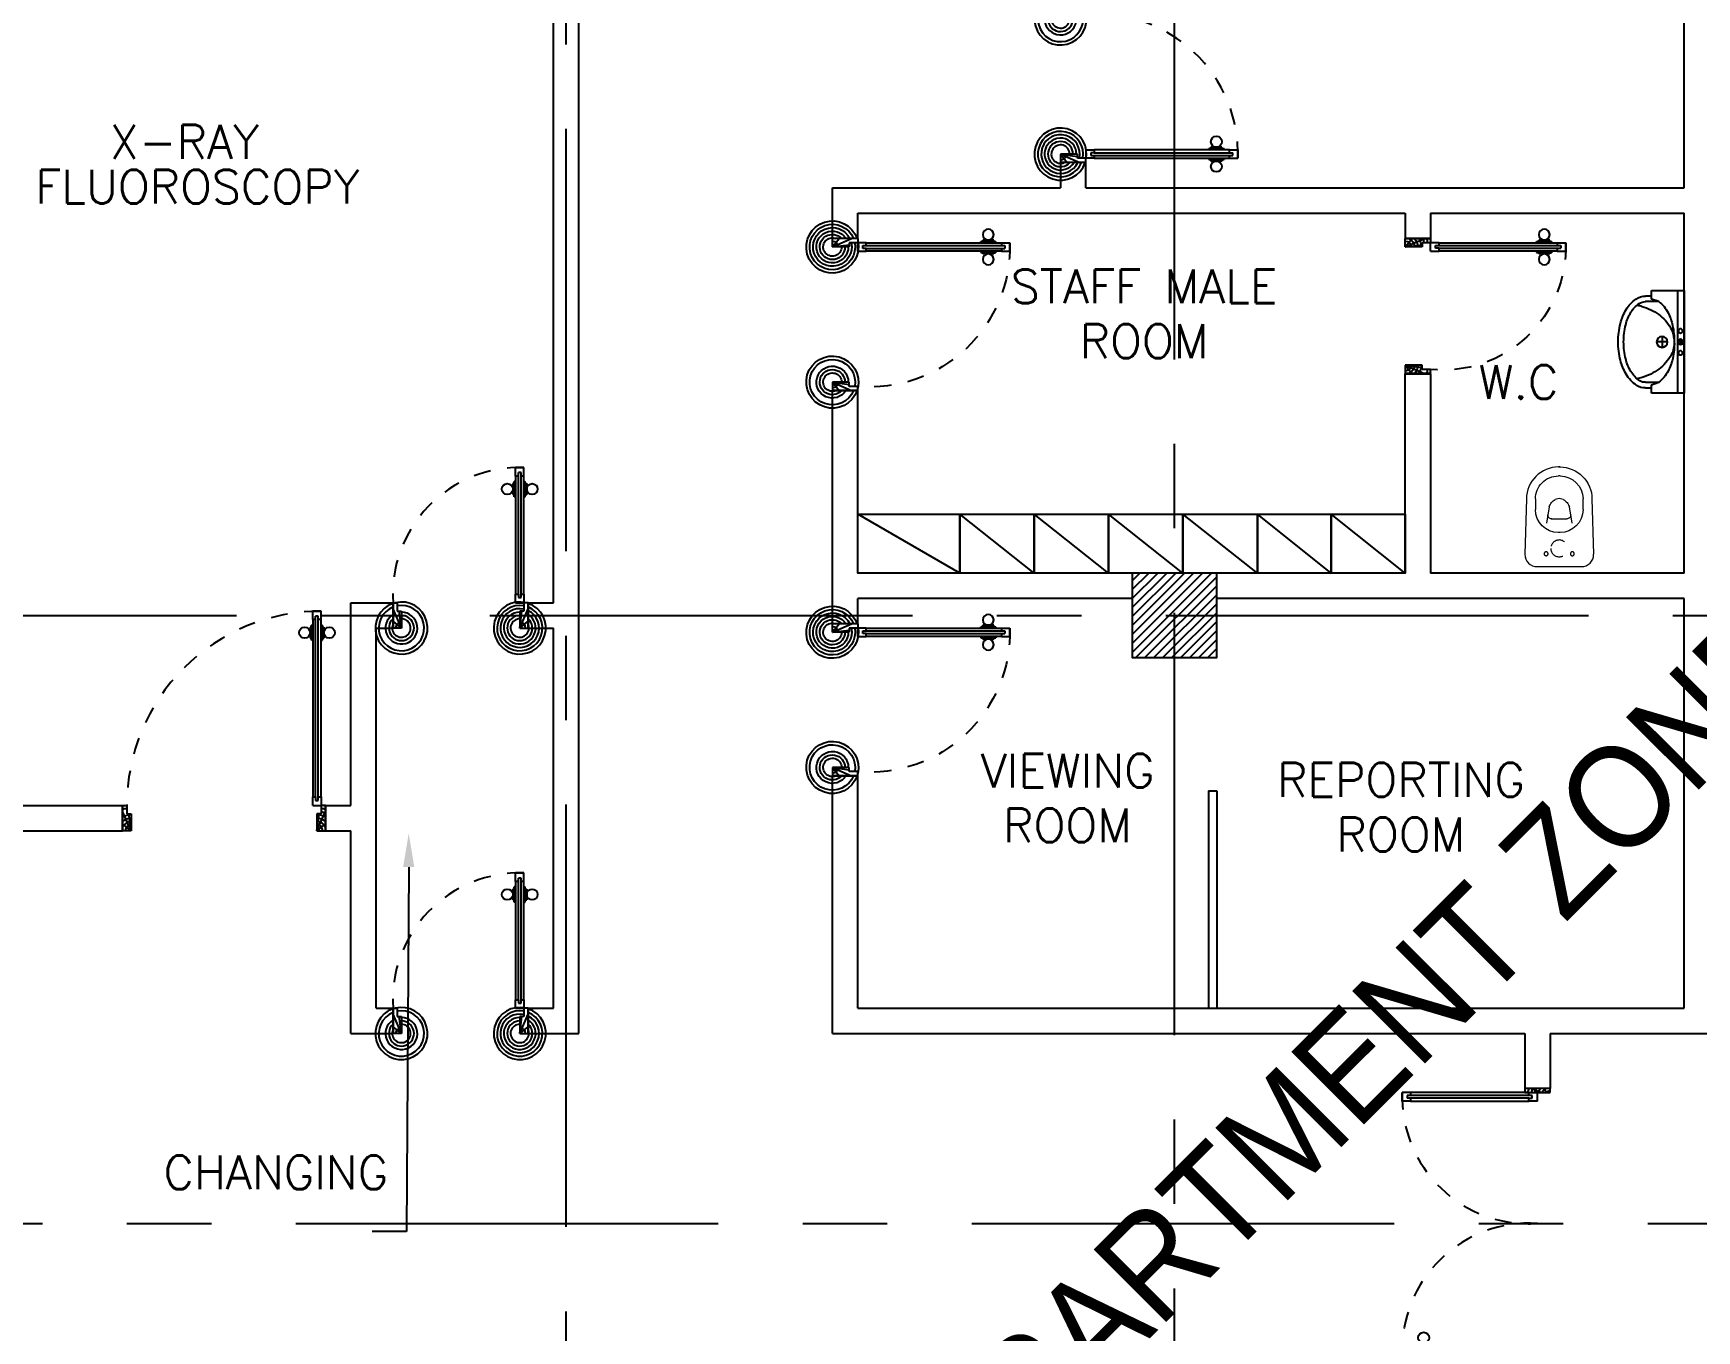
# Model space of a CAD drawing. Extents: x 417819.9 to 417911.9, y 43448 to 43539.2.
# Drawn here: x 417849.9 to 417859.75, y 43514.26 to 43521.94 of the extents above; entities that cross this region are included whole.
import ezdxf
from ezdxf.enums import TextEntityAlignment as Align

# ---------------------------------------------------------------- set-up
doc = ezdxf.new("R2010")
doc.units = 0
doc.header["$MEASUREMENT"] = 0
for name, pattern in [('CENTERX2', [4, 2.5, -0.5, 0.5, -0.5]), ('HIDDEN', [0.375, 0.25, -0.125]), ('HIDDEN2', [0.1875, 0.125, -0.0625])]:
    doc.linetypes.add(name, pattern=pattern)
doc.layers.get('0').update_dxf_attribs({"linetype": 'CONTINUOUS'})
for name, color, linetype in [('AXES', 11, 'CENTERX2'), ('COL', 2, 'CONTINUOUS'), ('DOOR', 4, 'CONTINUOUS'), ('DOOR-DIM', 3, 'CONTINUOUS'), ('E-PANELBX', 3, 'CONTINUOUS'), ('FIX', 3, 'CONTINUOUS'), ('HAT', 8, 'CONTINUOUS'), ('PART', 9, 'CONTINUOUS'), ('RM-IND', 5, 'CONTINUOUS'), ('RM-NAME', 2, 'CONTINUOUS'), ('SUNI-FUR', 3, 'CONTINUOUS'), ('TXT1', 2, 'CONTINUOUS'), ('WALL', 2, 'CONTINUOUS')]:
    doc.layers.add(name, color=color, linetype=linetype)
doc.layers.get('DOOR-DIM').off()
doc.styles.add('ROMANS', font='ROMANS.shx', dxfattribs={"width": 0.6})
doc.styles.add('TTXT', font='swisse.ttf', dxfattribs={"width": 0.6})

# ---------------------------------------------------------------- blocks, each defined once
blk = doc.blocks.new('*X792')
at = {"color": 0}
for p, q in [((49339.2, 62332.3), (49807.9, 62801)), ((49339.2, 62385.3), (49754.9, 62801)), ((49339.2, 62438.4), (49701.8, 62801)), ((49339.2, 62491.4), (49648.8, 62801)), ((49339.2, 62544.4), (49595.8, 62801)), ((49339.2, 62597.5), (49542.7, 62801)), ((49339.2, 62650.5), (49489.7, 62801)), ((49339.2, 62703.5), (49436.7, 62801)), ((49339.2, 62756.6), (49383.6, 62801)), ((49360.9, 62301), (49839.2, 62779.3)), ((49414, 62301), (49839.2, 62726.2)), ((49467, 62301), (49839.2, 62673.2)), ((49520, 62301), (49839.2, 62620.2)), ((49573.1, 62301), (49839.2, 62567.1)), ((49626.1, 62301), (49839.2, 62514.1)), ((49679.1, 62301), (49839.2, 62461.1)), ((49732.2, 62301), (49839.2, 62408)), ((49785.2, 62301), (49839.2, 62355))]:
    blk.add_line(p, q, dxfattribs=at)
blk = doc.blocks.new('COL50')
at = {"layer": 'COL'}
blk.add_lwpolyline([(-250, 250), (-250, -250), (250, -250), (250, 250)], close=True, dxfattribs=at)
blk = doc.blocks.new('A$C09EF76E8')
at = {"layer": 'DOOR', "color": 0, "linetype": 'ByBlock'}
for p, q in [((776.6, 950), (726.6, 950)), ((726.6, 950), (776.6, 950)), ((726.6, 900), (726.6, 950)), ((743.6, 900), (726.6, 900)), ((759.6, 920), (743.6, 920)), ((743.6, 900), (743.6, 920)), ((759.6, 900), (759.6, 920)), ((776.6, 900), (759.6, 900)), ((776.6, 900), (776.6, 950)), ((719.4, 855), (710.4, 855)), ((710.4, 855), (710.4, 790.2)), ((719.4, 790.2), (710.4, 790.2)), ((726.6, 867.6), (719.4, 867.6)), ((719.4, 777.6), (719.4, 867.6)), ((719.4, 855), (719.4, 790.2)), ((776.6, 867.6), (783.8, 867.6)), ((783.8, 777.6), (783.8, 867.6)), ((783.8, 855), (792.8, 855)), ((783.8, 855), (783.8, 790.2)), ((783.8, 790.2), (792.8, 790.2)), ((792.8, 855), (792.8, 790.2)), ((726.6, 777.6), (719.4, 777.6)), ((776.6, 777.6), (783.8, 777.6)), ((726.6, 150), (726.6, 200)), ((726.6, 200), (743.6, 200)), ((743.6, 200), (743.6, 180)), ((759.6, 180), (759.6, 200)), ((759.6, 200), (776.6, 200)), ((776.6, 200), (776.6, 150)), ((1.6, 0), (1.6, 150)), ((1.6, 150), (26.6, 150)), ((1.6, 150), (1.6, 0)), ((26.6, 150), (26.6, 100)), ((26.6, 100), (51.6, 100)), ((51.6, 100), (51.6, 0)), ((726.6, 150), (776.6, 150)), ((743.6, 180), (759.6, 180)), ((776.6, 100), (751.6, 100)), ((751.6, 100), (751.6, 0)), ((776.6, 150), (776.6, 100)), ((801.6, 150), (776.6, 150)), ((801.6, 150), (801.6, 0)), ((51.6, 0), (1.6, 0)), ((751.6, 0), (801.6, 0))]:
    blk.add_line(p, q, dxfattribs=at)
at = {"layer": 'DOOR', "linetype": 'ByBlock'}
for p, q in [((726.6, 900), (726.6, 200)), ((743.6, 200), (743.6, 900)), ((759.6, 200), (759.6, 900)), ((776.6, 200), (776.6, 900)), ((801.6, 0), (801.6, 150))]:
    blk.add_line(p, q, dxfattribs=at)
at = {"layer": 'DOOR', "color": 9, "linetype": 'ByBlock'}
for p, q in [((51.6, 0), (1.6, 113.7)), ((51.6, 0), (38.2, 100)), ((751.6, 0), (801.6, 113.7)), ((751.6, 0), (764.9, 100)), ((51.6, 0), (1.6, 40.1)), ((751.6, 0), (801.6, 40.1))]:
    blk.add_line(p, q, dxfattribs=at)
at = {"layer": 'DOOR', "color": 0, "linetype": 'ByBlock'}
for centre in [(678.1, 822.6), (825.1, 822.6)]:
    blk.add_circle(centre, 32.4, dxfattribs=at)
at = {"layer": 'DOOR', "linetype": 'HIDDEN', "ltscale": 0.5}
blk.add_arc((751.6, 198.8), 751.6, 88.09382, 183.72494, dxfattribs=at)
at = {"layer": 'DOOR', "color": 9, "linetype": 'ByBlock'}
for centre, radius, start, end in [((51.6, 0), 154.4, 103.71423, 108.89471), ((51.6, 0), 134.4, 100.71998, 111.84015), ((751.6, 0), 134.4, 68.15985, 79.28002), ((751.6, 0), 114.4, 64.08384, 77.37743), ((751.6, 0), 154.4, 71.10529, 76.28577), ((51.6, 0), 94.4, 90, 121.98181), ((51.6, 0), 74.4, 90, 132.22357), ((51.6, 0), 54.4, 90, 156.79262), ((51.6, 0), 34.4, 90, 180), ((51.6, 0), 14.4, 90, 180), ((751.6, 0), 94.4, 58.01819, 90), ((751.6, 0), 74.4, 47.77643, 90), ((751.6, 0), 54.4, 23.20738, 90), ((751.6, 0), 34.4, 0, 90), ((751.6, 0), 14.4, 0, 90)]:
    blk.add_arc(centre, radius, start, end, dxfattribs=at)
blk = doc.blocks.new('DOOR100')
at = {"layer": 'DOOR', "color": 7, "linetype": 'ByBlock'}
for p, q in [((-75, 1250), (-75, 1300)), ((-75, 1300), (-25, 1300)), ((-25, 1300), (-75, 1300)), ((-25, 1250), (-25, 1300)), ((-91.2, 1205), (-91.2, 1140.2)), ((-82.2, 1205), (-91.2, 1205)), ((-82.2, 1127.6), (-82.2, 1217.6)), ((-75, 1217.6), (-82.2, 1217.6)), ((-82.2, 1205), (-82.2, 1140.2)), ((-58, 1250), (-75, 1250)), ((-58, 1250), (-58, 1270)), ((-42, 1270), (-58, 1270)), ((-42, 1250), (-42, 1270)), ((-25, 1250), (-42, 1250)), ((-25, 1217.6), (-17.8, 1217.6)), ((-17.8, 1127.6), (-17.8, 1217.6)), ((-17.8, 1205), (-17.8, 1140.2)), ((-17.8, 1205), (-8.8, 1205)), ((-8.8, 1205), (-8.8, 1140.2)), ((-82.2, 1140.2), (-91.2, 1140.2)), ((-75, 1127.6), (-82.2, 1127.6)), ((-25, 1127.6), (-17.8, 1127.6)), ((-17.8, 1140.2), (-8.8, 1140.2)), ((-75, 200), (-58, 200)), ((-75, 150), (-75, 200)), ((-58, 200), (-58, 180)), ((-42, 200), (-25, 200)), ((-42, 180), (-42, 200)), ((-25, 200), (-25, 150)), ((-1200, 0), (-1200, 150)), ((-1200, 150), (-1175, 150)), ((-1200, 150), (-1200, 0)), ((-1150, 0), (-1200, 113.7)), ((-1175, 150), (-1175, 100)), ((-1175, 100), (-1150, 100)), ((-1150, 0), (-1163.4, 100)), ((-1150, 100), (-1150, 0)), ((-75, 150), (-25, 150)), ((-58, 180), (-42, 180)), ((-50, 0), (0, 113.7)), ((-50, 100), (-50, 0)), ((-50, 0), (-36.6, 100)), ((-25, 100), (-50, 100)), ((0, 150), (-25, 150)), ((-25, 150), (-25, 100)), ((0, 0), (0, 150)), ((0, 150), (0, 0)), ((-1150, 0), (-1200, 40.1)), ((-1150, 0), (-1200, 0)), ((-50, 0), (0, 40.1)), ((-50, 0), (0, 0))]:
    blk.add_line(p, q, dxfattribs=at)
at = {"layer": 'DOOR', "linetype": 'ByBlock'}
for p, q in [((-75, 1250), (-75, 200)), ((-58, 200), (-58, 1250)), ((-42, 200), (-42, 1250)), ((-25, 200), (-25, 1250))]:
    blk.add_line(p, q, dxfattribs=at)
at = {"layer": 'DOOR', "color": 7, "linetype": 'ByBlock'}
for centre in [(-123.5, 1172.6), (23.5, 1172.6)]:
    blk.add_circle(centre, 32.4, dxfattribs=at)
at = {"layer": 'DOOR', "linetype": 'HIDDEN', "ltscale": 0.5}
blk.add_arc((-25, 150), 1150, 90, 180, dxfattribs=at)
at = {"layer": 'DOOR', "color": 7, "linetype": 'ByBlock'}
for centre, radius, start, end in [((-1150, 0), 154.4, 103.71423, 108.89471), ((-1150, 0), 134.4, 100.71998, 111.84015), ((-50, 0), 134.4, 68.15985, 79.28002), ((-50, 0), 114.4, 64.08384, 77.37743), ((-50, 0), 154.4, 71.10529, 76.28577), ((-1150, 0), 94.4, 90, 121.98181), ((-1150, 0), 74.4, 90, 132.22357), ((-1150, 0), 54.4, 90, 156.79262), ((-1150, 0), 34.4, 90, 180), ((-1150, 0), 14.4, 90, 180), ((-50, 0), 94.4, 58.01819, 90), ((-50, 0), 74.4, 47.77643, 90), ((-50, 0), 54.4, 23.20738, 90), ((-50, 0), 34.4, 0, 90), ((-50, 0), 14.4, 0, 90)]:
    blk.add_arc(centre, radius, start, end, dxfattribs=at)
blk = doc.blocks.new('A$C49F1192B')
at = {"layer": 'DOOR', "color": 0, "linetype": 'ByBlock', "xscale": -1, "rotation": 270}
blk.add_blockref('DOOR100', (0, 1200), dxfattribs=at)
blk = doc.blocks.new('RM1')
at = {"layer": 'RM-NAME', "style": 'ROMANS'}
for tag, p in [('ROOMNAME1', (0, 323.8)), ('ROOMNAME2', (0, 0))]:
    blk.add_attdef(tag, text='', height=200, dxfattribs=at).set_placement(p, align=Align.MIDDLE)
blk = doc.blocks.new('A$C6F293607')
at = {"layer": 'DOOR', "color": 0, "linetype": 'ByBlock'}
for p, q in [((80.9, 792.6), (73.7, 792.6)), ((73.7, 702.6), (73.7, 792.6)), ((80.9, 875), (130.9, 875)), ((130.9, 875), (80.9, 875)), ((80.9, 825), (80.9, 875)), ((80.9, 825), (97.9, 825)), ((97.9, 845), (113.9, 845)), ((97.9, 825), (97.9, 845)), ((113.9, 825), (113.9, 845)), ((113.9, 825), (130.9, 825)), ((130.9, 825), (130.9, 875)), ((130.9, 792.6), (138.1, 792.6)), ((138.1, 702.6), (138.1, 792.6)), ((1630.9, 875), (1580.9, 875)), ((1580.9, 875), (1630.9, 875)), ((1580.9, 825), (1580.9, 875)), ((1597.9, 825), (1580.9, 825)), ((1613.9, 845), (1597.9, 845)), ((1597.9, 825), (1597.9, 845)), ((1613.9, 825), (1613.9, 845)), ((1630.9, 825), (1613.9, 825)), ((1630.9, 825), (1630.9, 875)), ((73.7, 780), (64.7, 780)), ((64.7, 780), (64.7, 715.2)), ((73.7, 715.2), (64.7, 715.2)), ((73.7, 780), (73.7, 715.2)), ((80.9, 702.6), (73.7, 702.6)), ((130.9, 702.6), (138.1, 702.6)), ((138.1, 780), (147.1, 780)), ((138.1, 780), (138.1, 715.2)), ((138.1, 715.2), (147.1, 715.2)), ((147.1, 780), (147.1, 715.2)), ((55.9, 0), (55.9, 150)), ((55.9, 150), (80.9, 150)), ((80.9, 150), (80.9, 0)), ((97.9, 125), (80.9, 125)), ((80.9, 125), (80.9, 75)), ((97.9, 105), (97.9, 125)), ((113.9, 105), (97.9, 105)), ((130.9, 125), (113.9, 125)), ((113.9, 125), (113.9, 105)), ((130.9, 75), (130.9, 125)), ((1580.9, 125), (1597.9, 125)), ((1580.9, 75), (1580.9, 125)), ((1597.9, 125), (1597.9, 105)), ((1597.9, 105), (1613.9, 105)), ((1613.9, 125), (1630.9, 125)), ((1613.9, 105), (1613.9, 125)), ((1655.9, 150), (1630.9, 150)), ((1630.9, 150), (1630.9, 0)), ((1630.9, 125), (1630.9, 75)), ((1655.9, 0), (1655.9, 150)), ((80.9, 0), (55.9, 0)), ((130.9, 75), (80.9, 75)), ((1580.9, 75), (1630.9, 75)), ((1630.9, 0), (1655.9, 0))]:
    blk.add_line(p, q, dxfattribs=at)
at = {"layer": 'DOOR', "linetype": 'ByBlock'}
for p, q in [((80.9, 125), (80.9, 825)), ((97.9, 125), (97.9, 825)), ((113.9, 125), (113.9, 825)), ((130.9, 825), (130.9, 125)), ((1580.9, 825), (1580.9, 125)), ((1597.9, 125), (1597.9, 825)), ((1613.9, 125), (1613.9, 825)), ((1630.9, 125), (1630.9, 825))]:
    blk.add_line(p, q, dxfattribs=at)
at = {"layer": 'DOOR', "color": 9, "linetype": 'ByBlock'}
for p, q in [((80.9, 56.9), (55.9, 113.7)), ((1630.9, 56.9), (1655.9, 113.7)), ((80.9, 20.1), (55.9, 40.1)), ((1630.9, 20.1), (1655.9, 40.1))]:
    blk.add_line(p, q, dxfattribs=at)
at = {"layer": 'DOOR', "color": 0, "linetype": 'ByBlock'}
for centre in [(32.4, 747.6), (179.5, 747.6)]:
    blk.add_circle(centre, 32.4, dxfattribs=at)
at = {"layer": 'DOOR', "linetype": 'HIDDEN', "ltscale": 0.5}
for centre, start, end in [((105.9, 123.8), 356.27506, 91.90618), ((1605.9, 123.8), 88.09382, 183.72494)]:
    blk.add_arc(centre, 751.6, start, end, dxfattribs=at)
at = {"layer": 'DOOR', "color": 9, "linetype": 'ByBlock'}
for centre, radius, start, end in [((105.9, 0), 154.4, 103.71423, 108.89471), ((105.9, 0), 134.4, 100.71998, 111.84015), ((105.9, 0), 114.4, 102.62257, 115.91616), ((1605.9, 0), 134.4, 68.15985, 79.28002), ((1605.9, 0), 114.4, 64.08384, 77.37743), ((1605.9, 0), 154.4, 71.10529, 76.28577), ((105.9, 0), 94.4, 105.35656, 121.98181), ((105.9, 0), 74.4, 109.63413, 132.22357), ((105.9, 0), 54.4, 117.35758, 156.79262), ((105.9, 0), 34.4, 136.61069, 180), ((1605.9, 0), 94.4, 58.01819, 74.64344), ((1605.9, 0), 74.4, 47.77643, 70.36587), ((1605.9, 0), 54.4, 23.20738, 62.64242), ((1605.9, 0), 34.4, 0, 43.38931)]:
    blk.add_arc(centre, radius, start, end, dxfattribs=at)
blk = doc.blocks.new('DOOR90')
at = {"layer": 'DOOR', "color": 7, "linetype": 'ByBlock'}
for p, q in [((-150, 0), (0, 0)), ((-150, 0), (-150, -25)), ((0, -50), (-113.7, 0)), ((0, -50), (-40.1, 0)), ((0, -50), (0, 0)), ((-1000, -25), (-1050, -25)), ((-1050, -75), (-1050, -25)), ((-1050, -25), (-1050, -75)), ((-1000, -75), (-1050, -75)), ((-1000, -42), (-1020, -42)), ((-1020, -42), (-1020, -58)), ((-1000, -58), (-1020, -58)), ((-1000, -25), (-1000, -42)), ((-1000, -58), (-1000, -75)), ((-877.6, -17.8), (-967.6, -17.8)), ((-967.6, -25), (-967.6, -17.8)), ((-967.6, -75), (-967.6, -82.2)), ((-877.6, -82.2), (-967.6, -82.2)), ((-955, -8.8), (-890.2, -8.8)), ((-955, -17.8), (-955, -8.8)), ((-955, -17.8), (-890.2, -17.8)), ((-955, -82.2), (-890.2, -82.2)), ((-955, -82.2), (-955, -91.2)), ((-955, -91.2), (-890.2, -91.2)), ((-890.2, -17.8), (-890.2, -8.8)), ((-890.2, -82.2), (-890.2, -91.2)), ((-877.6, -25), (-877.6, -17.8)), ((-877.6, -75), (-877.6, -82.2)), ((-200, -25), (-150, -25)), ((-200, -42), (-200, -25)), ((-180, -42), (-200, -42)), ((-200, -58), (-180, -58)), ((-200, -75), (-200, -58)), ((-150, -75), (-200, -75)), ((-180, -58), (-180, -42)), ((-150, -25), (-100, -25)), ((-150, -75), (-150, -25)), ((-100, -25), (-100, -50)), ((0, -50), (-100, -36.6)), ((-100, -50), (0, -50)), ((-150, -875), (-100, -875)), ((-150, -900), (-150, -875)), ((0, -850), (-113.7, -900)), ((-100, -875), (-100, -850)), ((0, -850), (-100, -863.4)), ((-100, -850), (0, -850)), ((0, -850), (-40.1, -900)), ((0, -850), (0, -900)), ((-150, -900), (0, -900)), ((0, -900), (-150, -900))]:
    blk.add_line(p, q, dxfattribs=at)
at = {"layer": 'DOOR', "linetype": 'ByBlock'}
for p, q in [((-200, -25), (-1000, -25)), ((-200, -42), (-1000, -42)), ((-200, -58), (-1000, -58)), ((-1000, -75), (-200, -75))]:
    blk.add_line(p, q, dxfattribs=at)
at = {"layer": 'DOOR', "color": 7, "linetype": 'ByBlock'}
for centre in [(-922.6, 23.5), (-922.6, -123.5)]:
    blk.add_circle(centre, 32.4, dxfattribs=at)
for centre, radius, start, end in [((0, -50), 154.4, 161.10529, 166.28577), ((0, -50), 94.4, 148.01819, 180), ((0, -50), 134.4, 158.15985, 169.28002), ((0, -50), 114.4, 154.08384, 167.37743), ((0, -50), 74.4, 137.77643, 180), ((0, -50), 54.4, 113.20738, 180), ((0, -50), 34.4, 90, 180), ((0, -50), 14.4, 90, 180), ((0, -850), 134.4, 190.71998, 201.84015), ((0, -850), 94.4, 180, 211.98181), ((0, -850), 74.4, 180, 222.22357), ((0, -850), 54.4, 180, 246.79262), ((0, -850), 34.4, 180, 270), ((0, -850), 14.4, 180, 270), ((0, -850), 154.4, 193.71423, 198.89471)]:
    blk.add_arc(centre, radius, start, end, dxfattribs=at)
at = {"layer": 'DOOR', "linetype": 'HIDDEN', "ltscale": 0.5}
blk.add_arc((-222.2, -50), 828.2, 178.27012, 275.00304, dxfattribs=at)
blk = doc.blocks.new('A$C3CD36B94')
at = {"layer": 'DOOR', "color": 0, "linetype": 'ByBlock'}
for p, q in [((105.9, 950.4), (55.9, 950.4)), ((55.9, 800.4), (55.9, 950.4)), ((105.9, 850.4), (105.9, 950.4)), ((805.9, 950.4), (855.9, 950.4)), ((805.9, 850.4), (805.9, 950.4)), ((855.9, 800.4), (855.9, 950.4)), ((855.9, 950.4), (855.9, 800.4)), ((55.9, 800.4), (80.9, 800.4)), ((80.9, 850.4), (105.9, 850.4)), ((80.9, 800.4), (80.9, 850.4)), ((130.9, 800.4), (80.9, 800.4)), ((80.9, 750.4), (80.9, 800.4)), ((130.9, 800.4), (130.9, 750.4)), ((830.9, 850.4), (805.9, 850.4)), ((830.9, 800.4), (830.9, 850.4)), ((855.9, 800.4), (830.9, 800.4)), ((97.9, 750.4), (80.9, 750.4)), ((113.9, 770.4), (97.9, 770.4)), ((97.9, 770.4), (97.9, 750.4)), ((113.9, 750.4), (113.9, 770.4)), ((130.9, 750.4), (113.9, 750.4)), ((64.7, 95.4), (64.7, 160.2)), ((73.7, 160.2), (64.7, 160.2)), ((73.7, 172.8), (73.7, 82.8)), ((80.9, 172.8), (73.7, 172.8)), ((73.7, 95.4), (73.7, 160.2)), ((130.9, 172.8), (138.1, 172.8)), ((138.1, 172.8), (138.1, 82.8)), ((138.1, 95.4), (138.1, 160.2)), ((138.1, 160.2), (147.1, 160.2)), ((147.1, 95.4), (147.1, 160.2)), ((73.7, 95.4), (64.7, 95.4)), ((80.9, 82.8), (73.7, 82.8)), ((80.9, 50.4), (80.9, 0.4)), ((80.9, 50.4), (97.9, 50.4)), ((130.9, 0.4), (80.9, 0.4)), ((80.9, 0.4), (130.9, 0.4)), ((97.9, 50.4), (97.9, 30.4)), ((97.9, 30.4), (113.9, 30.4)), ((113.9, 50.4), (113.9, 30.4)), ((113.9, 50.4), (130.9, 50.4)), ((130.9, 82.8), (138.1, 82.8)), ((130.9, 50.4), (130.9, 0.4)), ((138.1, 95.4), (147.1, 95.4))]:
    blk.add_line(p, q, dxfattribs=at)
at = {"layer": 'DOOR', "color": 9, "linetype": 'ByBlock'}
for p, q in [((105.9, 950.4), (55.9, 910.3)), ((105.9, 950.4), (55.9, 836.7)), ((105.9, 950.4), (92.6, 850.4)), ((805.9, 950.4), (819.3, 850.4)), ((805.9, 950.4), (855.9, 836.7)), ((805.9, 950.4), (855.9, 910.3))]:
    blk.add_line(p, q, dxfattribs=at)
at = {"layer": 'DOOR', "linetype": 'ByBlock'}
for p, q in [((80.9, 750.4), (80.9, 50.4)), ((97.9, 750.4), (97.9, 50.4)), ((113.9, 750.4), (113.9, 50.4)), ((130.9, 50.4), (130.9, 750.4))]:
    blk.add_line(p, q, dxfattribs=at)
at = {"layer": 'DOOR', "color": 0, "linetype": 'ByBlock'}
for centre in [(32.4, 127.8), (179.5, 127.8)]:
    blk.add_circle(centre, 32.4, dxfattribs=at)
at = {"layer": 'DOOR', "color": 9, "linetype": 'ByBlock'}
for centre, radius, start, end in [((105.9, 950.4), 54.4, 203.20738, 270), ((105.9, 950.4), 74.4, 227.77643, 270), ((105.9, 950.4), 34.4, 180, 270), ((105.9, 950.4), 14.4, 180, 270), ((805.9, 950.4), 34.4, 270, 0), ((805.9, 950.4), 14.4, 270, 0), ((805.9, 950.4), 54.4, 270, 336.79262), ((805.9, 950.4), 74.4, 270, 312.22357), ((105.9, 950.4), 94.4, 238.01819, 270), ((105.9, 950.4), 114.4, 244.08384, 257.37743), ((105.9, 950.4), 134.4, 248.15985, 259.28002), ((105.9, 950.4), 154.4, 251.10529, 256.28577), ((805.9, 950.4), 94.4, 270, 301.98181), ((805.9, 950.4), 134.4, 280.71998, 291.84015), ((805.9, 950.4), 154.4, 283.71423, 288.89471)]:
    blk.add_arc(centre, radius, start, end, dxfattribs=at)
at = {"layer": 'DOOR', "linetype": 'HIDDEN', "ltscale": 0.5}
blk.add_arc((105.9, 728.6), 728.6, 268.03354, 5.66169, dxfattribs=at)
blk = doc.blocks.new('WC')
at = {"layer": 'FIX', "lineweight": 20}
for p, q in [((475, 140.8), (538, 140.8)), ((339, 4.8), (339, -4.8)), ((394.8, 75.7), (490.4, 60.1)), ((533.7, 24.2), (539.5, 0)), ((539.5, 0), (533.7, -24.2)), ((674, 4.8), (674, -4.8)), ((490.4, -60.1), (394.8, -75.7)), ((538, -140.8), (475, -140.8)), ((213.2, -203.8), (210, -203.8))]:
    blk.add_line(p, q, dxfattribs=at)
at = {"layer": 'FIX', "linetype": 'Continuous', "lineweight": 20}
blk.add_line((420.1, -47.3), (420.4, 44.6), dxfattribs=at)
at = {"layer": 'FIX', "lineweight": 20}
for points in [[(210, -203.8, -0.414214), (137, -130.8), (137, 0), (137, 130.8, -0.414214), (210, 203.8)], [(727, -4.8), (727, 4.8, 0.414214), (538, 193.8), (210, 203.8)], [(727, 4.8), (727, -4.8, -0.414214), (538, -193.8), (210, -203.8)]]:
    blk.add_lwpolyline(points, format="xyb", dxfattribs=at)
at = {"layer": 'FIX', "linetype": 'HIDDEN2', "lineweight": 20, "ltscale": 0.3}
blk.add_circle((245, 0), 49.8, dxfattribs=at)
at = {"layer": 'FIX', "linetype": 'HIDDEN', "lineweight": 20, "ltscale": 0.05}
for centre in [(213.2, 77.5), (213.2, -77.5)]:
    blk.add_circle(centre, 11.6, dxfattribs=at)
at = {"layer": 'FIX', "lineweight": 20}
for centre, radius, start, end in [((475, 4.8), 136, 90, 180), ((538, 4.8), 136, 360, 90), ((464.4, -17.6), 82, 51.07583, 71.50405), ((473, -6.9), 68.2, 27.15318, 51.07583), ((475, -4.8), 136, 180, 270), ((464.4, 17.6), 82, 288.49595, 308.92417), ((473, 6.9), 68.2, 308.92417, 332.84682), ((538, -4.8), 136, 270, 0)]:
    blk.add_arc(centre, radius, start, end, dxfattribs=at)
at = {"layer": 'FIX', "linetype": 'Continuous', "lineweight": 20}
for centre, start, end in [((442.7, 45.5), 88.38785, 182.33379), ((442.4, -45.6), 177.66621, 271.61215)]:
    blk.add_arc(centre, 22.3, start, end, dxfattribs=at)
blk = doc.blocks.new('3')
at = {"layer": 'SUNI-FUR', "linetype": 'Continuous'}
for p, q in [((-0.3039, 0), (-0.3039, -0.1919)), ((0.3039, 0), (-0.3039, 0)), ((0.3039, -0.1919), (0.3039, 0)), ((0.3039, -0.039), (-0.3039, -0.039)), ((0.0156, -0.021), (-0.0155, -0.021)), ((0, -0.0055), (0, -0.0366)), ((0, -0.0975), (0, -0.1625)), ((-0.3039, -0.1919), (-0.2537, -0.1919)), ((-0.2714, -0.2275), (-0.2714, -0.1919)), ((-0.2537, -0.1919), (-0.2387, -0.1496)), ((-0.2389, -0.2275), (-0.2389, -0.15)), ((0.0325, -0.13), (-0.0325, -0.13)), ((0.2387, -0.1496), (0.2537, -0.1919)), ((0.2389, -0.15), (0.2389, -0.2275)), ((0.2537, -0.1919), (0.3039, -0.1919)), ((0.2714, -0.1919), (0.2714, -0.2275))]:
    blk.add_line(p, q, dxfattribs=at)
for centre, radius in [((-0.065, -0.021), 0.0124), ((0, -0.13), 0.0325), ((0, -0.021), 0.0155), ((0.065, -0.021), 0.0124)]:
    blk.add_circle(centre, radius, dxfattribs=at)
for centre, radius, start, end in [((-0.0851, -0.2667), 0.1932, 117.03767, 142.6695), ((-0.028, -0.3651), 0.3068, 103.08645, 118.18778), ((0.0537, -0.3121), 0.2697, 118.74222, 143.05777), ((-0.0078, -0.528), 0.4705, 89.0532, 100.98953), ((-0.012, -0.189), 0.1301, 84.85355, 119.44542), ((0.0031, -0.2275), 0.1682, 61.44413, 91.16775), ((0, -0.5271), 0.4694, 78.06366, 90), ((-0.0403, -0.2967), 0.2498, 35.96083, 60.27638), ((0.0338, -0.3673), 0.3061, 62.96233, 78.06366), ((0.0851, -0.2667), 0.1932, 37.3305, 62.96233), ((0.104, -0.3429), 0.3284, 144.03917, 163.27388), ((-0.104, -0.3429), 0.3284, 16.72612, 35.96083), ((-0.1911, -0.2352), 0.0807, 174.55389, 214.67303), ((-0.0828, -0.1603), 0.2123, 214.67303, 239.08672), ((-0.1868, -0.2338), 0.0525, 173.08928, 213.20841), ((-0.0828, -0.1603), 0.1798, 214.67303, 239.08672), ((0.2045, -0.3731), 0.4333, 163.27388, 167.37502), ((0.0893, -0.1711), 0.1672, 300.91328, 325.32697), ((0.0893, -0.1711), 0.1997, 300.91328, 325.32697), ((-0.2045, -0.3731), 0.4333, 12.73586, 16.72612), ((0.1708, -0.2275), 0.068, 325.32697, 0), ((0.1708, -0.2275), 0.1005, 325.32697, 0), ((-0.0354, -0.0811), 0.3046, 239.08672, 256.06993), ((-0.0354, -0.0811), 0.2721, 239.08672, 256.06993), ((0, 0.0617), 0.4517, 256.06993, 270), ((0, 0.0617), 0.4192, 256.06993, 270), ((0, 0.0617), 0.4192, 270, 283.93007), ((0, 0.0617), 0.4517, 270, 283.93007), ((0.0354, -0.0811), 0.2721, 283.93007, 300.91328), ((0.0354, -0.0811), 0.3046, 283.93007, 300.91328)]:
    blk.add_arc(centre, radius, start, end, dxfattribs=at)

msp = doc.modelspace()

# ---------------------------------------------------------------- linework, layer by layer
at = {"layer": 'AXES'}
for p, q in [((417856.6566, 43460.01), (417856.6566, 43538.4875)), ((417853.0566, 43466.8743), (417853.0566, 43525.6943)), ((417820.6052, 43518.4943), (417889.6966, 43518.4943)), ((417831.4566, 43514.8943), (417889.6966, 43514.8943))]:
    msp.add_line(p, q, dxfattribs=at)
at = {"layer": 'E-PANELBX'}
for p, q in [((417855.3862, 43518.7443), (417854.7816, 43519.0943)), ((417855.8263, 43518.7443), (417855.3862, 43519.0943)), ((417856.2664, 43518.7443), (417855.8263, 43519.0943)), ((417856.7065, 43518.7443), (417856.2664, 43519.0943)), ((417857.1466, 43518.7443), (417856.7065, 43519.0943)), ((417857.5841, 43518.7443), (417857.1466, 43519.0943)), ((417858.0216, 43518.7443), (417857.5841, 43519.0943))]:
    msp.add_line(p, q, dxfattribs=at)
for points in [[(417854.7816, 43519.0943), (417855.3862, 43519.0943), (417855.3862, 43518.7443), (417854.7816, 43518.7443)], [(417855.3862, 43519.0943), (417855.8263, 43519.0943), (417855.8263, 43518.7443), (417855.3862, 43518.7443)], [(417855.8263, 43519.0943), (417856.2664, 43519.0943), (417856.2664, 43518.7443), (417855.8263, 43518.7443)], [(417856.2664, 43519.0943), (417856.7065, 43519.0943), (417856.7065, 43518.7443), (417856.2664, 43518.7443)], [(417856.7065, 43519.0943), (417857.1466, 43519.0943), (417857.1466, 43518.7443), (417856.7065, 43518.7443)], [(417857.1466, 43519.0943), (417857.5841, 43519.0943), (417857.5841, 43518.7443), (417857.1466, 43518.7443)], [(417857.5841, 43519.0943), (417858.0216, 43519.0943), (417858.0216, 43518.7443), (417857.5841, 43518.7443)]]:
    msp.add_lwpolyline(points, close=True, dxfattribs=at)
at = {"layer": 'PART'}
for p, q in [((417856.8566, 43517.4561), (417856.8566, 43516.1693)), ((417856.8566, 43517.4561), (417856.9066, 43517.4561)), ((417856.9066, 43517.4561), (417856.9066, 43516.1693))]:
    msp.add_line(p, q, dxfattribs=at)
at = {"layer": 'RM-IND'}
for p, q in [((417852.1246, 43517.0044), (417852.1115, 43514.8467)), ((417852.1115, 43514.8467), (417851.908, 43514.8467))]:
    msp.add_line(p, q, dxfattribs=at)
msp.add_solid([(417852.0913, 43517.0044), (417852.1579, 43517.0044), (417852.1246, 43517.2044)], dxfattribs=at)
at = {"layer": 'WALL'}
for p, q in [((417852.9816, 43518.5693), (417852.9816, 43525.4443)), ((417859.6716, 43521.0253), (417859.6716, 43523.9403)), ((417853.1316, 43516.0193), (417853.1316, 43522.3753)), ((417856.1316, 43521.1753), (417855.9816, 43521.1753)), ((417855.9816, 43521.1753), (417855.9816, 43521.0253)), ((417856.1316, 43521.0253), (417856.1316, 43521.1753)), ((417854.6316, 43521.0253), (417855.9816, 43521.0253)), ((417854.6316, 43520.7253), (417854.6316, 43521.0253)), ((417856.1316, 43521.0253), (417859.6716, 43521.0253)), ((417854.7816, 43520.8753), (417858.0216, 43520.8753)), ((417854.7816, 43520.7253), (417854.7816, 43520.8753)), ((417858.0216, 43520.8753), (417858.0216, 43520.7253)), ((417858.1716, 43520.8753), (417859.6716, 43520.8753)), ((417858.1716, 43520.8753), (417858.1716, 43520.7253)), ((417859.6716, 43518.7443), (417859.6716, 43520.8753)), ((417854.7816, 43520.7253), (417854.6316, 43520.7253)), ((417858.0216, 43520.7253), (417858.1716, 43520.7253)), ((417858.1716, 43520.7253), (417858.0216, 43520.7253)), ((417858.0216, 43519.9253), (417858.1716, 43519.9253)), ((417858.1716, 43519.9253), (417858.0216, 43519.9253)), ((417858.0216, 43518.7443), (417858.0216, 43519.9253)), ((417858.1716, 43519.9253), (417858.1716, 43518.7443)), ((417854.6316, 43518.4443), (417854.6316, 43519.8253)), ((417854.7816, 43519.8253), (417854.6316, 43519.8253)), ((417854.7816, 43518.7443), (417854.7816, 43519.8253)), ((417858.0216, 43518.7443), (417854.7816, 43518.7443)), ((417859.6716, 43518.7443), (417858.1716, 43518.7443)), ((417851.7816, 43517.3693), (417851.7816, 43518.5693)), ((417851.7816, 43518.5693), (417852.0316, 43518.5693)), ((417852.0316, 43518.5693), (417852.0316, 43518.4193)), ((417852.8316, 43518.5693), (417852.8316, 43518.4193)), ((417852.8316, 43518.5693), (417852.9816, 43518.5693)), ((417856.4066, 43518.5943), (417854.7816, 43518.5943)), ((417854.7816, 43518.4443), (417854.7816, 43518.5943)), ((417859.6716, 43518.5943), (417856.9066, 43518.5943)), ((417859.6716, 43516.1693), (417859.6716, 43518.5943)), ((417851.9316, 43516.1693), (417851.9316, 43518.4193)), ((417851.9316, 43518.4193), (417852.0316, 43518.4193)), ((417852.8316, 43518.4193), (417852.9816, 43518.4193)), ((417852.9816, 43516.1693), (417852.9816, 43518.4193)), ((417854.7816, 43518.4443), (417854.6316, 43518.4443)), ((417854.6316, 43516.0193), (417854.6316, 43517.5443)), ((417854.7816, 43517.5443), (417854.6316, 43517.5443)), ((417854.7816, 43516.1693), (417854.7816, 43517.5443)), ((417849.7066, 43517.3693), (417850.4316, 43517.3693)), ((417850.4316, 43517.3693), (417850.4316, 43517.2193)), ((417851.6316, 43517.3693), (417851.6316, 43517.2193)), ((417851.6316, 43517.3693), (417851.7816, 43517.3693)), ((417849.7066, 43517.2193), (417850.4316, 43517.2193)), ((417851.6316, 43517.2193), (417851.7816, 43517.2193)), ((417851.7816, 43516.0193), (417851.7816, 43517.2193)), ((417851.9316, 43516.1693), (417852.0316, 43516.1693)), ((417852.0316, 43516.1693), (417852.0316, 43516.0193)), ((417852.8316, 43516.1693), (417852.8316, 43516.0193)), ((417852.8316, 43516.1693), (417852.9816, 43516.1693)), ((417854.7816, 43516.1693), (417859.6716, 43516.1693)), ((417851.7816, 43516.0193), (417852.0316, 43516.0193)), ((417852.8316, 43516.0193), (417853.1316, 43516.0193)), ((417854.6316, 43516.0193), (417858.7285, 43516.0193)), ((417858.7285, 43516.0193), (417858.7285, 43515.6943)), ((417858.8785, 43516.0193), (417858.8785, 43515.6943)), ((417858.8785, 43516.0193), (417865.3516, 43516.0193)), ((417858.8785, 43515.6943), (417858.7285, 43515.6943))]:
    msp.add_line(p, q, dxfattribs=at)

# ---------------------------------------------------------------- block references
at = {"layer": 'COL', "xscale": 0.001000000047497451, "yscale": 0.0009999999892897904, "zscale": 0.001}
msp.add_blockref('COL50', (417856.6566, 43518.4943), dxfattribs=at)
at = {"layer": 'DOOR', "color": 0, "yscale": 0.0009999999892897904, "zscale": 0.001}
for name, p, xscale, rotation in [('A$C3CD36B94', (417858.972, 43520.7813), -0.0009999999892897904, 90), ('A$C49F1192B', (417850.4316, 43517.2193), -0.0009999999892897904, 270), ('A$C6F293607', (417858.8785, 43514.0384), 0.0009999999892897904, 90)]:
    msp.add_blockref(name, p, dxfattribs=dict(at, xscale=xscale, rotation=rotation))
at = {"layer": 'DOOR', "color": 0, "xscale": 0.001000000047497451, "yscale": 0.0009999999892897904, "zscale": 0.001}
for p in [(417852.03, 43518.4193), (417852.03, 43516.0193)]:
    msp.add_blockref('A$C09EF76E8', p, dxfattribs=at)
at = {"layer": 'DOOR-DIM', "xscale": 0.001000000047497451, "yscale": 0.0009999999892897904, "zscale": 0.001, "rotation": 180}
msp.add_blockref('DOOR90', (417855.9816, 43521.1753), dxfattribs=at)
at = {"layer": 'DOOR-DIM', "xscale": -0.001000000047497451, "yscale": 0.0009999999892897904, "zscale": 0.001}
for p in [(417854.6316, 43520.7253), (417854.6316, 43518.4443)]:
    msp.add_blockref('DOOR90', p, dxfattribs=at)
at = {"layer": 'HAT'}
ref = msp.add_blockref('RM1', (417856.4766, 43520.118), dxfattribs=dict(at, xscale=0.001000000047497451, yscale=0.0009999999892897904, zscale=0.001))
ref.add_attrib('ROOMNAME2', 'ROOM', dxfattribs={"layer": 'RM-NAME', "height": 0.2, "style": 'ROMANS'}).set_placement((417856.4766, 43520.118), align=Align.MIDDLE)
ref.add_attrib('ROOMNAME1', 'STAFF MALE', dxfattribs={"layer": 'RM-NAME', "height": 0.2, "style": 'ROMANS'}).set_placement((417856.4766, 43520.4418), align=Align.MIDDLE)
ref = msp.add_blockref('RM1', (417858.6923, 43519.8757), dxfattribs=dict(at, xscale=-0.001000000047497451, yscale=0.0009999999892897904, zscale=0.001, rotation=180))
ref.add_attrib('ROOMNAME2', 'W.C', dxfattribs={"layer": 'RM-NAME', "height": 0.2, "style": 'ROMANS'}).set_placement((417858.6923, 43519.8757), align=Align.MIDDLE)
at = {"layer": 'HAT', "xscale": 0.001000000047497451, "yscale": 0.0009999999892897904, "zscale": 0.001}
msp.add_blockref('*X792', (417807.0674, 43455.9433), dxfattribs=at)
at = {"layer": 'HAT'}
ref = msp.add_blockref('RM1', (417856.0239, 43517.2513), dxfattribs=dict(at, xscale=0.001000000047497451, yscale=0.0009999999892897904, zscale=0.001))
ref.add_attrib('ROOMNAME2', 'ROOM', dxfattribs={"layer": 'RM-NAME', "height": 0.2, "style": 'ROMANS'}).set_placement((417856.0239, 43517.2513), align=Align.MIDDLE)
ref.add_attrib('ROOMNAME1', 'VIEWING', dxfattribs={"layer": 'RM-NAME', "height": 0.2, "style": 'ROMANS'}).set_placement((417856.0239, 43517.5751), align=Align.MIDDLE)
ref = msp.add_blockref('RM1', (417857.9963, 43517.1973), dxfattribs=dict(at, xscale=0.001000000047497451, yscale=0.0009999999892897904, zscale=0.001))
ref.add_attrib('ROOMNAME2', 'ROOM', dxfattribs={"layer": 'RM-NAME', "height": 0.2, "style": 'ROMANS'}).set_placement((417857.9963, 43517.1973), align=Align.MIDDLE)
ref.add_attrib('ROOMNAME1', 'REPORTING', dxfattribs={"layer": 'RM-NAME', "height": 0.2, "style": 'ROMANS'}).set_placement((417857.9963, 43517.5211), align=Align.MIDDLE)
ref = msp.add_blockref('RM1', (417851.3382, 43515.1967), dxfattribs=dict(at, xscale=0.001000000047497451, yscale=0.0009999999892897904, zscale=0.001))
ref.add_attrib('ROOMNAME2', 'CHANGING', dxfattribs={"layer": 'RM-NAME', "height": 0.2, "style": 'ROMANS'}).set_placement((417851.3382, 43515.1967), align=Align.MIDDLE)
at = {"layer": 'SUNI-FUR', "xscale": -1, "rotation": 270}
msp.add_blockref('3', (417859.6716, 43520.1134), dxfattribs=at)
at = {"layer": 'WALL', "xscale": -0.0009999999892897904, "yscale": 0.0009999999892897904, "zscale": 0.001, "rotation": 270}
msp.add_blockref('WC', (417858.9329, 43518.6459), dxfattribs=at)

# ---------------------------------------------------------------- texts
at = {"layer": 'RM-NAME', "style": 'ROMANS'}
for s, p in [('X-RAY', (417850.3567, 43521.1981)), ('FLUOROSCOPY', (417849.9146, 43520.9326))]:
    msp.add_text(s, height=0.2, dxfattribs=at).set_placement(p)
at = {"layer": 'TXT1', "color": 6, "style": 'TTXT', "width": 0.9}
msp.add_text('SMOKE COMPARTMENT ZONE No.3', height=0.607852, rotation=45, dxfattribs=at).set_placement((417852.4795, 43510.1832))

doc.saveas('drawing.dxf')
